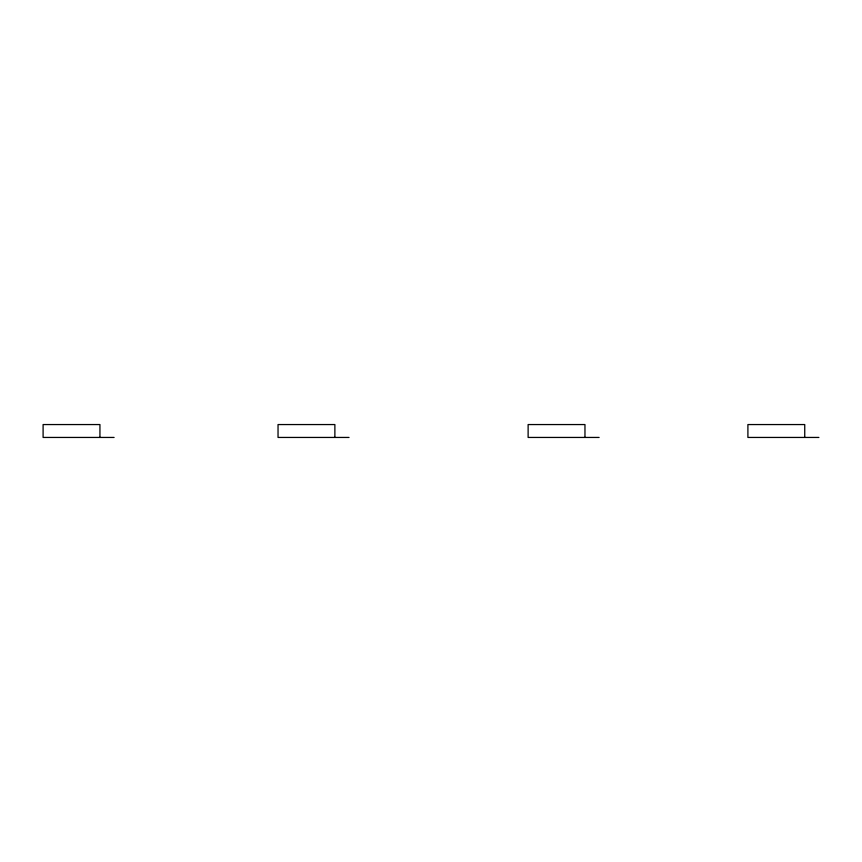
<?xml version="1.0" encoding="UTF-8"?>
<svg xmlns="http://www.w3.org/2000/svg" width="862" height="862" viewBox="0 0 862 862"><rect width="100%" height="100%" fill="white"/><g stroke="black" fill="none" stroke-linecap="round" stroke-linejoin="round"><path stroke-width="1.29" d="M114.096 437.443L43.1 437.443L43.1 424.557L99.938 424.557L99.938 437.443M349.035 437.443L278.038 437.443L278.038 424.557L334.876 424.557L334.876 437.443M599.122 437.443L528.126 437.443L528.126 424.557L584.964 424.557L584.964 437.443M818.9 437.443L747.904 437.443L747.904 424.557L804.742 424.557L804.742 437.443"/></g></svg>
